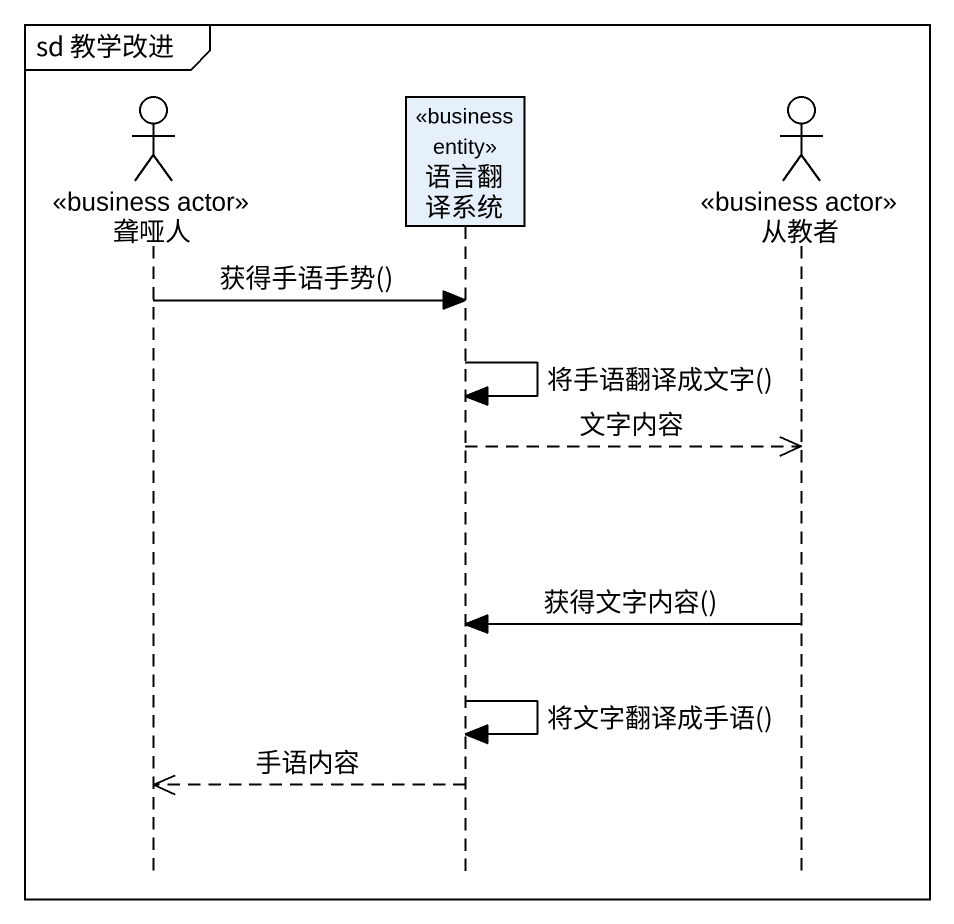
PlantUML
@startuml
mainframe sd 教学改进
hide footbox
actor 聋哑人 <<business actor>>
participant 语言翻译系统 <<business entity>>
actor 从教者 <<business actor>>

聋哑人 -> 语言翻译系统 : 获得手语手势()
语言翻译系统 -> 语言翻译系统 : 将手语翻译成文字()
语言翻译系统 -->> 从教者 : 文字内容
从教者 -> 语言翻译系统 : 获得文字内容()
语言翻译系统 -> 语言翻译系统 : 将文字翻译成手语()
语言翻译系统 -->> 聋哑人 : 手语内容
@enduml
